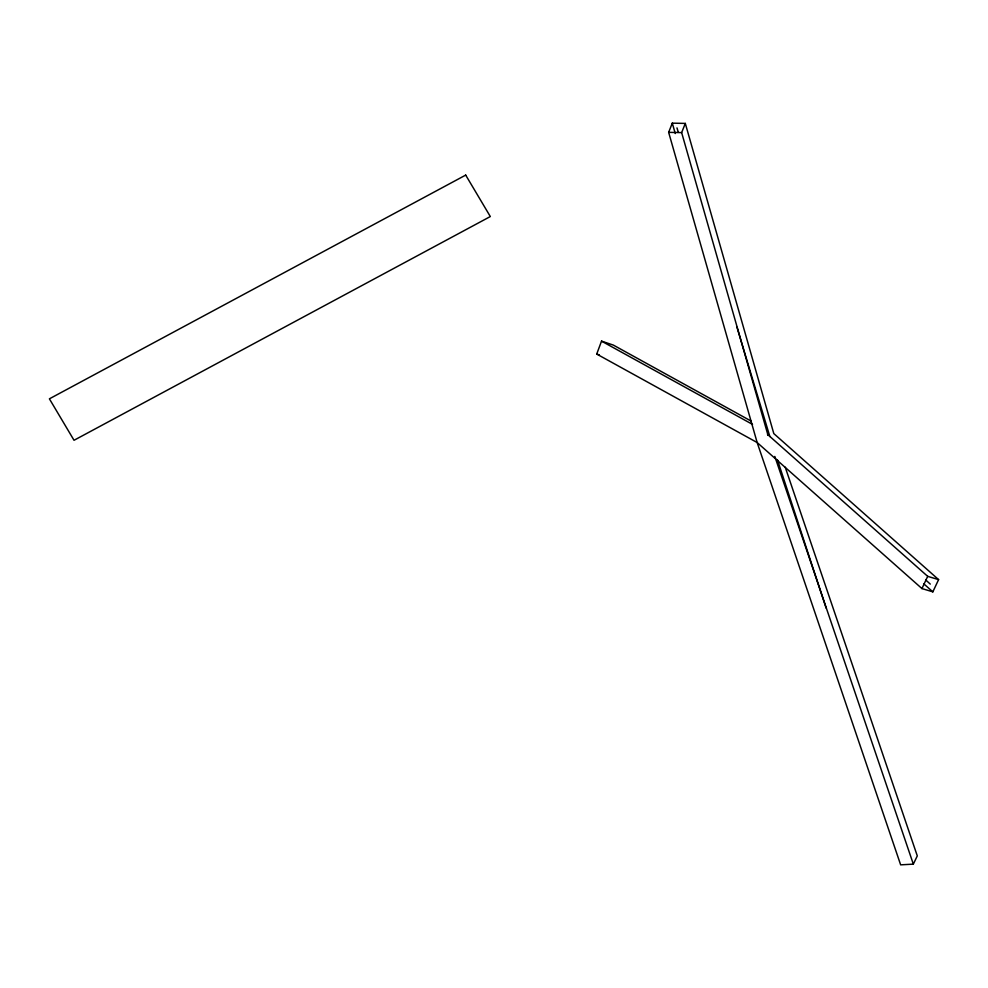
<?xml version="1.0" encoding="UTF-8"?>
<svg xmlns="http://www.w3.org/2000/svg" width="988" height="988" viewBox="0 0 988 988"><rect width="100%" height="100%" fill="white"/><g stroke="black" fill="none" stroke-linecap="round" stroke-linejoin="round"><path stroke-width="1.48" d="M785.225 467.188L917.296 855.904L913.332 864.142L900.648 864.846L757.154 442.538L668.654 132.355L672.297 123.154L685.302 123.414L773.802 433.584L938.6 579.623L932.845 591.849L921.952 588.576L757.154 442.538L596.715 354.05L601.531 341.132L613.363 345.096L750.88 420.937M768.034 435.375L681.646 132.614L685.302 123.414M921.952 588.576L927.695 576.35L767.515 434.387M668.654 132.355L681.646 132.614M927.695 576.35L938.6 579.623M596.715 354.05L599.346 354.927M601.531 341.132L752.535 424.408M923.632 583.686L932.845 591.849M925.731 579.956L930.276 584.106M774.814 456.431L913.332 864.142M777.519 460L826.153 608.126M676.978 127.884L678.311 132.318M736.974 327.25L769.85 436.535M672.297 123.154L675.261 133.541M465.694 175.098L49.4 398.831L74.026 440.278L490.32 216.545L465.694 175.098"/></g></svg>
